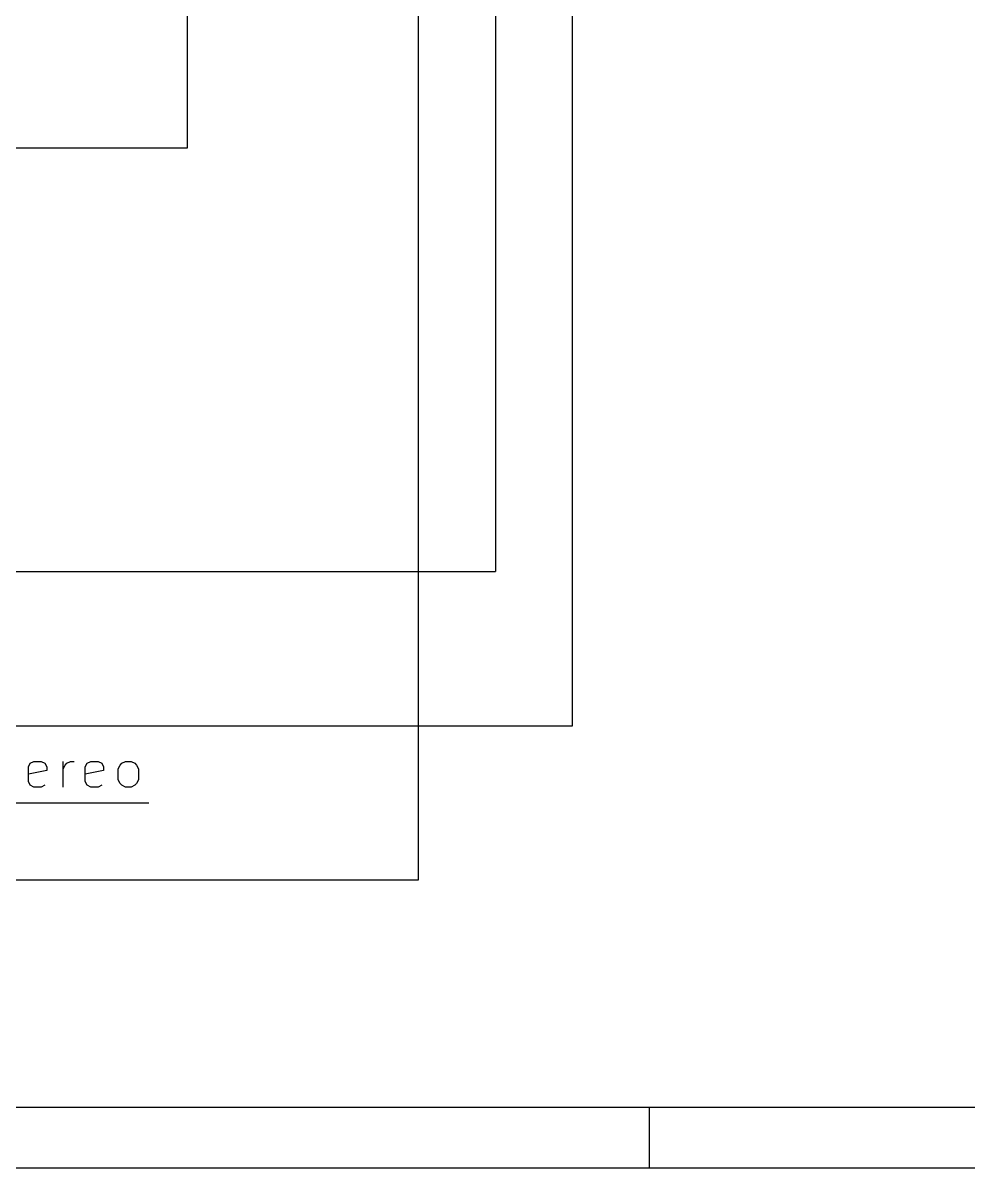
# Model space of a CAD drawing. Header units: millimetres. Extents: x 10 to 287, y -200 to -10.
# Drawn here: x 139.35 to 170.52, y -200.01 to -162.25 of the extents above; entities that cross this region are included whole.
import ezdxf

# ---------------------------------------------------------------- set-up
doc = ezdxf.new("R2010")
doc.units = ezdxf.units.MM
for name, color, linetype in [('LIGHTGREEN', 92, 'CONTINUOUS'), ('RED', 14, 'CONTINUOUS'), ('REDSIX', 19, 'CONTINUOUS')]:
    doc.layers.add(name, color=color, linetype=linetype)

msp = doc.modelspace()

# ---------------------------------------------------------------- linework, layer by layer
at = {"layer": 'LIGHTGREEN', "linetype": 'CONTINUOUS'}
for p, q in [((144.78, -166.37), (144.78, -119.38)), ((152.4, -190.5), (152.4, -121.92)), ((154.94, -124.46), (154.94, -180.34)), ((157.48, -185.42), (157.48, -127)), ((78.74, -166.37), (144.78, -166.37)), ((74.93, -180.34), (154.94, -180.34)), ((74.93, -185.42), (157.48, -185.42)), ((118.11, -187.96), (143.51, -187.96)), ((78.74, -190.5), (152.4, -190.5))]:
    msp.add_line(p, q, dxfattribs=at)
at = {"layer": 'RED', "linetype": 'CONTINUOUS'}
for p, q in [((285.0022, -198.0072), (12, -198.0072)), ((160, -198.0072), (160, -200.0072)), ((287.0022, -200.0072), (10, -200.0072))]:
    msp.add_line(p, q, dxfattribs=at)
at = {"layer": 'REDSIX', "linetype": 'CONTINUOUS'}
for p, q in [((139.5351, -186.7817), (139.5955, -186.6607)), ((139.5351, -187.2655), (139.5351, -186.7817)), ((139.5955, -186.6607), (139.7165, -186.6003)), ((139.7165, -186.6003), (139.9584, -186.6003)), ((139.9584, -186.6003), (140.0793, -186.6607)), ((140.0793, -186.6607), (140.1398, -186.7817)), ((140.1398, -186.7817), (140.1398, -186.9026)), ((140.6841, -187.4469), (140.6841, -186.6003)), ((140.6841, -186.8422), (140.7446, -186.7212)), ((140.7446, -186.7212), (140.8051, -186.6607)), ((140.8051, -186.6607), (140.926, -186.6003)), ((140.926, -186.6003), (141.047, -186.6003)), ((141.4099, -186.7817), (141.4703, -186.6607)), ((141.4099, -187.2655), (141.4099, -186.7817)), ((141.4703, -186.6607), (141.5913, -186.6003)), ((141.5913, -186.6003), (141.8332, -186.6003)), ((141.8332, -186.6003), (141.9541, -186.6607)), ((141.9541, -186.6607), (142.0146, -186.7817)), ((142.0146, -186.7817), (142.0146, -186.9026)), ((142.4985, -186.8422), (142.5589, -186.7212)), ((142.4985, -187.205), (142.4985, -186.8422)), ((142.5589, -186.7212), (142.6194, -186.6607)), ((142.6194, -186.6607), (142.7404, -186.6003)), ((142.7404, -186.6003), (142.9218, -186.6003)), ((142.9218, -186.6003), (143.0427, -186.6607)), ((143.0427, -186.6607), (143.1032, -186.7212)), ((143.1032, -186.7212), (143.1637, -186.8422)), ((143.1637, -186.8422), (143.1637, -187.205)), ((140.1398, -186.9026), (139.5351, -187.0236)), ((139.5955, -187.3865), (139.5351, -187.2655)), ((142.0146, -186.9026), (141.4099, -187.0236)), ((141.4703, -187.3865), (141.4099, -187.2655)), ((142.5589, -187.326), (142.4985, -187.205)), ((143.1637, -187.205), (143.1032, -187.326)), ((139.7165, -187.4469), (139.5955, -187.3865)), ((139.9584, -187.4469), (139.7165, -187.4469)), ((140.0793, -187.3865), (139.9584, -187.4469)), ((141.5913, -187.4469), (141.4703, -187.3865)), ((141.8332, -187.4469), (141.5913, -187.4469)), ((141.9541, -187.3865), (141.8332, -187.4469)), ((142.6194, -187.3865), (142.5589, -187.326)), ((142.7404, -187.4469), (142.6194, -187.3865)), ((142.9218, -187.4469), (142.7404, -187.4469)), ((143.0427, -187.3865), (142.9218, -187.4469)), ((143.1032, -187.326), (143.0427, -187.3865))]:
    msp.add_line(p, q, dxfattribs=at)

doc.saveas('drawing.dxf')
